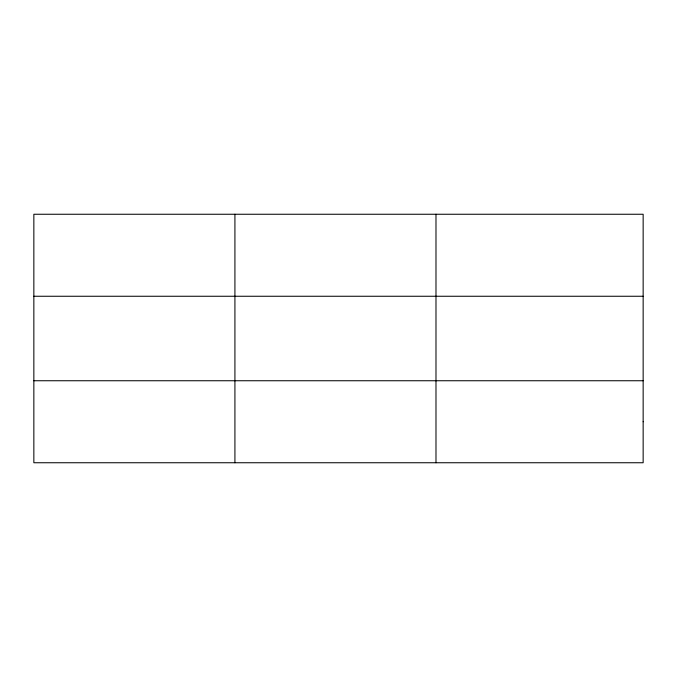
<?xml version="1.0" encoding="UTF-8"?>
<svg xmlns="http://www.w3.org/2000/svg" width="677" height="677" viewBox="0 0 677 677"><rect width="100%" height="100%" fill="white"/><g stroke="black" fill="none" stroke-linecap="round" stroke-linejoin="round"><path stroke-width="1.02" d="M234.919 214.254L234.919 462.746M435.988 214.254L435.988 462.746M33.85 296.255L643.15 296.255M33.85 380.745L643.15 380.745M643.15 421.746L643.15 462.746L33.85 462.746L33.85 214.254L643.15 214.254L643.15 421.746"/></g></svg>
